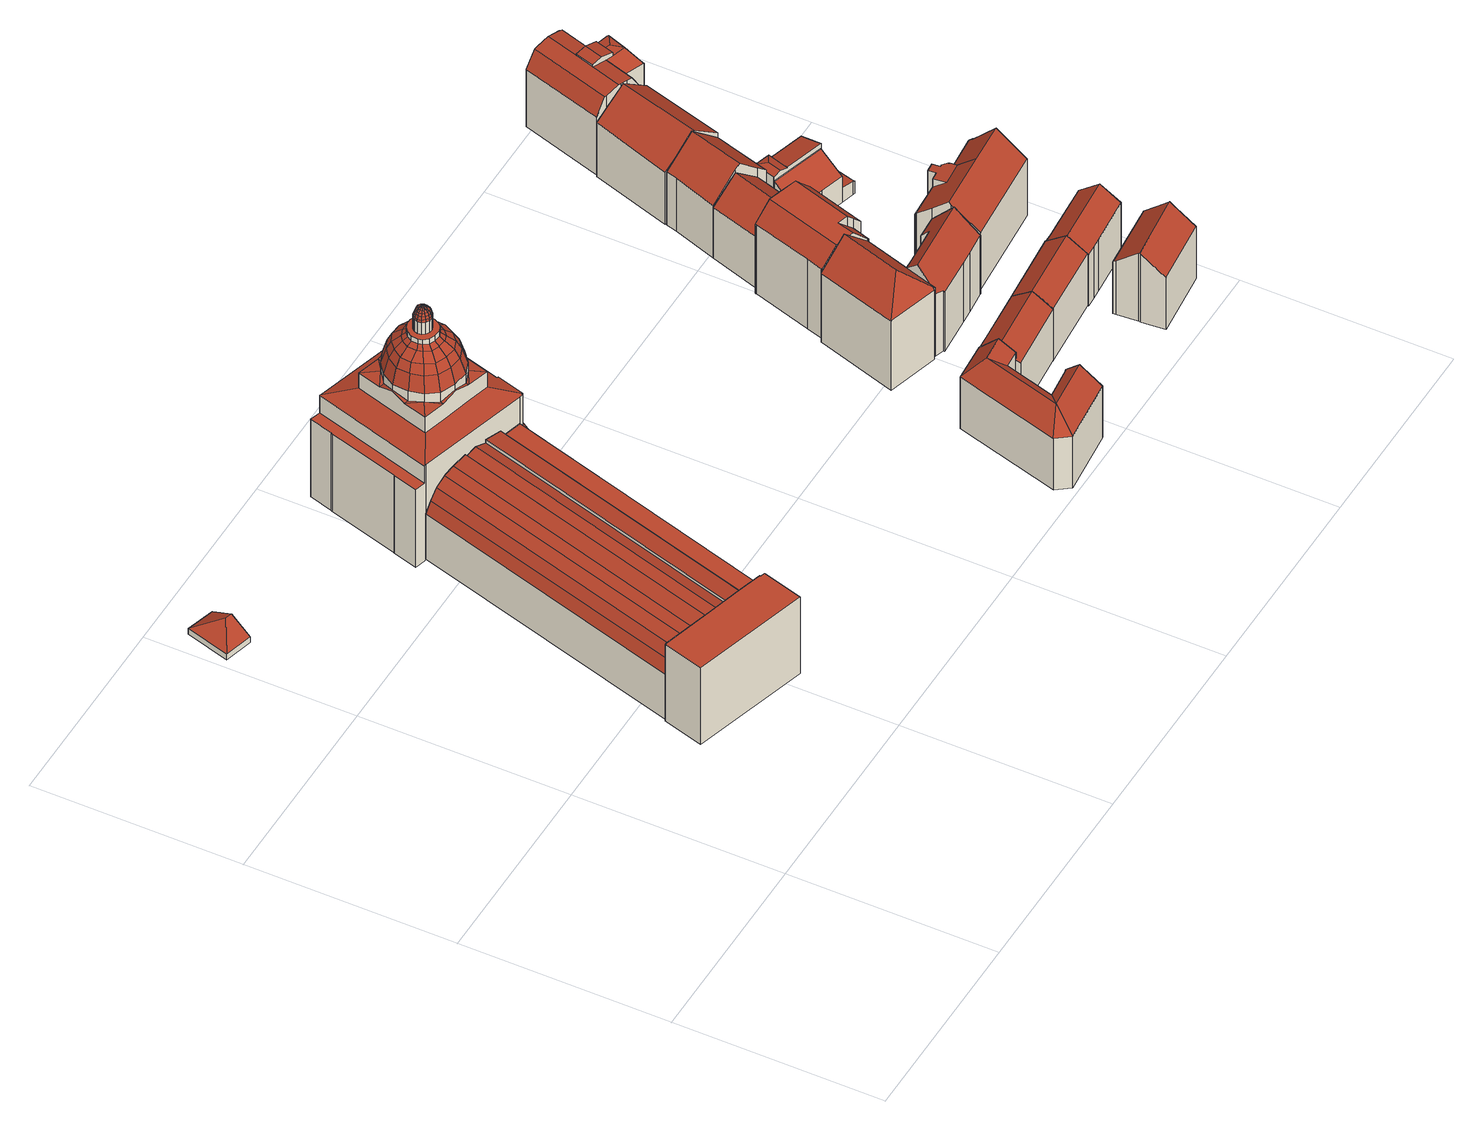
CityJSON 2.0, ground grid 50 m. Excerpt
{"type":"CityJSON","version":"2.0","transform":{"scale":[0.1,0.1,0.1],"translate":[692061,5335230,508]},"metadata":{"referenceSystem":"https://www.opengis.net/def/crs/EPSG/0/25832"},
"CityObjects":{
"building1":{"type":"Building","attributes":{"Gemeindeschluessel":"09162000","HoeheDach":"515.207","HoeheGrund":"510.670","Methode":"1000","NiedrigsteTraufeDesGebaeudes":"512.210","Geometrietyp2DReferenz":"3000","function":"31001_2000","roofType":"3200","measuredHeight":4.54},"geometry":[{"type":"MultiSurface","lod":"2","boundaries":[[[0,1,2,3]],[[4,5,6,7]],[[3,2,5,4]],[[8,0,3,4,7]],[[1,0,8,7,6,9]],[[10,5,2]],[[1,9,10,2]],[[10,9,6,5]]],"semantics":{"surfaces":[{"type":"WallSurface"},{"type":"GroundSurface"},{"type":"RoofSurface"}],"values":[0,0,0,1,0,2,2,2]}}]},
"building2":{"type":"Building","attributes":{"Gemeindeschluessel":"09162000","HoeheDach":"533.840","HoeheGrund":"511.915","Methode":"2000","NiedrigsteTraufeDesGebaeudes":"524.705","Geometrietyp2DReferenz":"3000","function":"31001_3000","roofType":"3100","measuredHeight":21.93,"storeysAboveGround":5},"geometry":[{"type":"MultiSurface","lod":"2","boundaries":[[[11,12,13,14,15,16,17,18,19,20,21,22,23,24,25]],[[26,27,28,29]],[[30,20,19,31]],[[32,33,29,28]],[[34,35,36,37]],[[31,38,39,40,41,42,43,44,45]],[[46,24,23,47]],[[41,15,14,42]],[[48,26,29,33,34,37,11,25]],[[27,49,50,51,52,31,45,36,35,32,28]],[[31,19,18,38]],[[40,16,15,41]],[[53,52,51,54]],[[33,32,35,34]],[[23,22,54,47]],[[54,22,21,53]],[[48,25,24,46,50,49]],[[30,53,21,20]],[[11,37,36,45,44,12]],[[27,26,48,49]],[[43,13,12,44]],[[42,14,13,43]],[[31,52,53,30]],[[39,17,16,40]],[[47,54,51,50,46]],[[18,17,39,38]]],"semantics":{"surfaces":[{"type":"WallSurface"},{"type":"RoofSurface"},{"type":"GroundSurface"}],"values":[0,0,1,0,0,0,1,1,2,1,1,1,0,0,0,1,0,0,0,0,1,1,0,1,0,0]}}]},
"building3":{"type":"Building","attributes":{"name":"Sitz d.Verwaltung-Bundesland Freistaat Bayern","Gemeindeschluessel":"09162000","HoeheDach":"563.980","HoeheGrund":"511.631","Methode":"2000","NiedrigsteTraufeDesGebaeudes":"533.750","Geometrietyp2DReferenz":"3000","function":"31001_3000","roofType":"2100","measuredHeight":52.35,"storeysAboveGround":5},"geometry":[{"type":"MultiSurface","lod":"2","boundaries":[[[55,56,57,58,59,60,61,62,63]],[[64,65,66,67]],[[68,69,70]],[[59,71,72,73,74,75,76,77,60]],[[78,65,64,79]],[[80,81,82,83]],[[84,85,86,87]],[[88,89,90,91]],[[92,93,79]],[[94,95,96,97]],[[98,99,100,101]],[[102,103,104,105]],[[106,107,108,109]],[[110,111,112,113]],[[114,115,116,89]],[[117,105,118,119]],[[120,121,122,123]],[[124,125,126,127]],[[128,129,130]],[[131,132,133,134]],[[135,136,137,138]],[[139,140,141,142]],[[143,144,145,146]],[[96,147,69]],[[148,149,150,151]],[[152,124,127,153]],[[154,155,156,157]],[[158,159,144,160]],[[161,162,163,164,165,166,167,168,57,56,55,63,169,170,171,172,173,174,175,176,177,178,179,180]],[[181,182,183,184,92,185,186,187,188,71]],[[189,190,191,192]],[[125,193,194,126]],[[149,195,196,150]],[[197,198,125,124]],[[143,199,129,200]],[[201,100,202,190]],[[171,203,204,172]],[[205,189,192,206]],[[207,208,88,209]],[[156,142,210,211]],[[79,212,185]],[[211,210,213,214]],[[215,216,217,218]],[[219,220,85,84]],[[221,222,223,152]],[[224,225,131,134]],[[226,94,97,227]],[[190,202,228,191]],[[229,230,111,110]],[[231,232,146]],[[233,234,135,235]],[[103,236,237,104]],[[142,141,238,210]],[[105,104,216,118]],[[239,240,241,242]],[[243,244,189,205]],[[245,246,247,248]],[[111,249,250,112]],[[179,251,252,180]],[[253,254,255,256]],[[65,133,257,66]],[[104,237,217,216]],[[170,258,203,171]],[[202,121,120,228]],[[140,259,260,141]],[[75,261,262,263,264,251,265,266,267,76]],[[162,268,269,163]],[[195,270,229,196]],[[209,88,91,271]],[[93,224,134,78]],[[193,158,160,194]],[[134,133,65,78]],[[69,272,115]],[[186,273,274,187]],[[275,80,83,106]],[[128,194,160,200]],[[231,276,232]],[[191,228,277,278]],[[279,280,69]],[[281,282,283,82]],[[178,265,251,179]],[[131,225,231]],[[137,145,144,159]],[[284,110,113,222]],[[285,235,286,287]],[[288,289,290,291]],[[206,292,259,140]],[[250,249,293,108,107,294,283,282,295,296,297,298,290,289,299,300],[301,302,303,215,218,304,305,306,98,101,307,308,309,154,157,310,311]],[[163,269,312,164]],[[248,247,158,193]],[[313,314,315,213]],[[116,316,317,318]],[[242,241,317,316]],[[123,122,319,320]],[[228,120,321,277]],[[69,207,86]],[[157,156,211,310]],[[322,300,299,323]],[[320,319,324,325]],[[115,272,316,116]],[[133,132,326,257]],[[92,79,185]],[[66,257,327,328]],[[278,277,95,94]],[[69,115,114]],[[192,191,278,329]],[[97,96,69]],[[63,62,330,169]],[[166,331,332,167]],[[321,120,123,333]],[[141,260,334,238]],[[200,129,128]],[[129,199,232,276,264,263,262,261,75,130]],[[180,252,335,161]],[[270,275,106,109]],[[302,119,118,303]],[[280,336,69]],[[337,338,153,339]],[[325,324,237,236]],[[309,243,155,154]],[[323,288,340,341]],[[205,206,140,139]],[[150,196,284,342]],[[220,69,85]],[[323,299,289,288]],[[331,343,312,269,268,335,252,251,264,344,345,346,184]],[[279,347,239,280]],[[185,212,273,186]],[[235,135,138,286]],[[89,116,318,90]],[[67,66,328,348]],[[198,248,193,125]],[[212,148,151,273]],[[151,150,342,349]],[[210,238,313,213]],[[338,221,152,153]],[[61,350,351,204,203,258,330,62]],[[200,160,144,143]],[[292,329,226,352]],[[208,114,89,88]],[[87,209,271,353]],[[225,276,231]],[[287,296,295,285]],[[257,326,234,327]],[[68,227,69]],[[350,77,76,267,176,175,174,173,351]],[[270,109,230,229]],[[304,354,355,305]],[[85,69,86]],[[165,343,331,166]],[[187,337,188]],[[246,356,357,247]],[[70,69,220]],[[69,114,208]],[[328,327,81,80]],[[358,298,297,359]],[[86,207,209,87]],[[360,102,105,117]],[[223,197,124,152]],[[352,68,70,361]],[[83,294,107,106]],[[342,284,222,221]],[[230,293,249,111]],[[305,355,362,306]],[[281,233,235,285]],[[336,272,69]],[[169,330,258,170]],[[254,128,255]],[[176,267,266,177]],[[168,363,58,57]],[[361,70,220,219]],[[240,320,325,241]],[[339,153,127,253]],[[286,138,357,356]],[[311,214,364,301]],[[292,352,361,259]],[[222,113,365,223]],[[254,126,194,128]],[[231,366,132,131]],[[69,208,207]],[[100,99,121,202]],[[310,211,214,311]],[[241,325,236,317]],[[324,354,217,237]],[[358,359,356,246]],[[90,318,103,102]],[[348,328,80,275]],[[318,317,236,103]],[[167,332,363,168]],[[353,271,314,313]],[[322,323,341,365]],[[187,274,337]],[[337,367,188]],[[327,234,233,81]],[[172,204,351,173]],[[326,132,366,136]],[[128,130,255]],[[247,357,159,158]],[[288,291,245,340]],[[161,335,268,162]],[[101,100,201,307]],[[79,64,148,212]],[[347,333,240,239]],[[337,339,367]],[[277,321,368,95]],[[188,367,256,255,130,75,74,73,72,71]],[[301,364,119,302]],[[273,151,349,274]],[[244,201,190,189]],[[155,139,142,156]],[[121,99,362,122]],[[329,278,94,226]],[[164,312,343,165]],[[291,290,298,358]],[[280,239,242,336]],[[259,361,219,260]],[[368,321,333,347]],[[196,229,110,284]],[[260,219,84,334]],[[334,84,87,353]],[[58,363,332,331,184,183,182,181,71,59]],[[271,91,360,314]],[[213,315,364,214]],[[122,362,355,319]],[[147,368,347,279]],[[274,349,338,337]],[[91,90,102,360]],[[341,340,198,197]],[[359,297,296,287]],[[365,341,197,223]],[[234,326,136,135]],[[352,226,227,68]],[[227,97,69]],[[112,250,300,322]],[[303,118,216,215]],[[82,283,294,83]],[[307,201,244,308]],[[149,67,348,195]],[[95,368,147,96]],[[148,64,67,149]],[[349,342,221,338]],[[109,108,293,230]],[[306,362,99,98]],[[218,217,354,304]],[[61,60,77,350]],[[146,232,199,143]],[[339,253,256,367]],[[319,355,354,324]],[[136,366,145,137]],[[146,145,366,231]],[[177,266,265,178]],[[206,192,329,292]],[[336,242,316,272]],[[253,127,126,254]],[[113,112,322,365]],[[308,244,243,309]],[[238,334,353,313]],[[315,117,119,364]],[[314,360,117,315]],[[243,205,139,155]],[[147,279,69]],[[340,245,248,198]],[[138,137,159,357]],[[195,348,275,270]],[[184,346,345,344,264,276,225,224,93,92]],[[287,286,356,359]],[[285,295,282,281]],[[93,78,79]],[[81,233,281,82]],[[291,358,246,245]],[[333,123,320,240]]],"semantics":{"surfaces":[{"type":"WallSurface"},{"type":"RoofSurface"},{"type":"GroundSurface"}],"values":[0,1,1,1,0,1,1,1,1,1,0,1,0,1,1,1,1,1,1,0,1,1,0,1,1,1,0,1,2,0,1,1,1,1,1,1,0,1,1,1,1,1,0,1,1,1,1,1,1,1,1,1,1,1,1,1,1,0,0,1,1,1,0,1,1,1,0,1,1,1,1,0,1,1,1,0,1,1,1,0,0,1,1,1,1,0,1,1,0,1,1,1,1,1,1,1,0,0,1,1,1,1,1,1,1,1,1,0,0,1,1,1,0,0,1,0,1,0,1,0,1,1,1,1,0,1,1,1,1,1,1,1,0,1,1,1,1,0,1,1,1,1,0,1,1,0,1,0,1,0,1,1,1,1,1,0,1,1,1,1,0,1,0,0,1,1,0,1,0,0,1,1,0,1,0,1,1,0,0,1,1,0,1,1,1,1,1,1,0,1,1,1,1,1,0,1,1,1,1,0,0,0,1,1,1,0,0,0,1,1,1,1,0,0,1,1,1,1,1,1,1,1,1,1,1,0,1,1,0,1,1,1,1,0,0,0,0,1,1,1,1,0,0,0,0,1,1,1,1,0,0,1,1,0,1,0,1,1,1,1,1,1,1,1,0,1,0,1,1,1,1]}}]},
"building4":{"type":"Building","attributes":{"Gemeindeschluessel":"09162000","HoeheDach":"518.440","HoeheGrund":"511.470","Methode":"2000","NiedrigsteTraufeDesGebaeudes":"518.440","Geometrietyp2DReferenz":"3000","function":"51009_1610","roofType":"1000","measuredHeight":6.97},"geometry":[{"type":"MultiSurface","lod":"2","boundaries":[[[369,370,371,372]],[[373,374,375,376]],[[377,378,379,380]],[[372,371,381,382]],[[381,371,370,383,384,385,386,379,378,387,388,389,390,391,375,374,392,393,394,395,396]],[[376,375,391,397]],[[398,390,389,399]],[[380,379,386,400]],[[401,392,374,373]],[[402,388,387,403]],[[404,385,384,405]],[[399,389,388,402]],[[406,395,394,407]],[[397,391,390,398]],[[408,396,395,406]],[[400,386,385,404]],[[408,406,407,409,401,373,376,397,398,399,402,403,377,380,400,404,405,410,369,372,382]],[[405,384,383,410]],[[407,394,393,409]],[[382,381,396,408]],[[403,387,378,377]],[[410,383,370,369]],[[409,393,392,401]]],"semantics":{"surfaces":[{"type":"WallSurface"},{"type":"RoofSurface"},{"type":"GroundSurface"}],"values":[0,0,0,0,1,0,0,0,0,0,0,0,0,0,0,0,2,0,0,0,0,0,0]}}]},
"building5":{"type":"Building","attributes":{"Gemeindeschluessel":"09162000","HoeheDach":"529.900","HoeheGrund":"510.683","Methode":"2000","NiedrigsteTraufeDesGebaeudes":"513.450","Geometrietyp2DReferenz":"3000","function":"31001_1000","roofType":"3100","measuredHeight":19.22,"storeysAboveGround":5},"geometry":[{"type":"MultiSurface","lod":"2","boundaries":[[[411,412,413,414]],[[415,416,417,418]],[[419,420,421,422]],[[423,424,425,426]],[[427,428,429,430,431]],[[432,433,419,422,423,426,434,435,411,414,415,418,436,428,427,437,438,439]],[[411,435,440,412]],[[427,431,441,437]],[[442,443,444,445]],[[418,417,446,436]],[[447,448,449,450]],[[415,414,413,448,447,416]],[[438,442,445,439]],[[435,434,451,440]],[[428,436,446,450,449,429]],[[433,452,420,419]],[[453,454,421,420,452,455]],[[443,453,455,444]],[[440,451,425,424,454,453]],[[447,450,446,417,416]],[[426,425,451,434]],[[432,439,445,444,455]],[[412,440,453,443]],[[432,455,452,433]],[[441,431,430,443,442]],[[430,429,449,448,413,412,443]],[[437,441,442,438]],[[423,422,421,454,424]]],"semantics":{"surfaces":[{"type":"WallSurface"},{"type":"GroundSurface"},{"type":"RoofSurface"}],"values":[0,0,0,0,0,1,0,0,2,0,0,0,0,0,0,0,2,2,2,2,0,0,2,0,2,2,0,0]}}]},
"building6":{"type":"Building","attributes":{"Gemeindeschluessel":"09162000","HoeheDach":"528.538","HoeheGrund":"510.730","Methode":"1000","NiedrigsteTraufeDesGebaeudes":"525.103","Geometrietyp2DReferenz":"3000","function":"31001_1000","roofType":"3100","measuredHeight":17.81,"storeysAboveGround":5},"geometry":[{"type":"MultiSurface","lod":"2","boundaries":[[[456,457,458,459,460,461,462]],[[463,464,434,426,465,423,422,419,466,467,468,469]],[[462,461,426,434]],[[422,470,471,419]],[[470,472,460,459,473,474,471]],[[458,469,468,467,473,459]],[[464,456,462,434]],[[465,426,461,460,472,423]],[[464,463,469,458,457,456]],[[423,472,470,422]],[[471,474,473,467,466,419]]],"semantics":{"surfaces":[{"type":"RoofSurface"},{"type":"GroundSurface"},{"type":"WallSurface"}],"values":[0,1,2,2,0,2,2,2,2,2,2]}}]},
"building7":{"type":"Building","attributes":{"Gemeindeschluessel":"09162000","HoeheDach":"534.770","HoeheGrund":"508.514","Methode":"2000","NiedrigsteTraufeDesGebaeudes":"525.290","Geometrietyp2DReferenz":"3000","function":"31001_1000","roofType":"3200","measuredHeight":26.26,"storeysAboveGround":7},"geometry":[{"type":"MultiSurface","lod":"2","boundaries":[[[475,476,477,478]],[[479,480,481,482]],[[482,481,476,475]],[[483,484,485,486]],[[487,488,489,490]],[[487,491,492,493,494,488]],[[495,496,497,498,499,500,501,502,503,504,505,491,487,490,506,507,508,509,510,511,512,513,479,482,475,478]],[[513,514,480,479]],[[496,495,515,484]],[[516,517,518]],[[486,485,519,520,521,522,523]],[[516,493,492,524,525,526,519,485,484,515,527,517]],[[498,497,483,486,523]],[[494,493,516]],[[507,528,529,508]],[[509,530,531,510]],[[517,527,532]],[[533,512,511,534]],[[498,523,522,499]],[[502,501,520,519]],[[500,521,520,501]],[[533,534,535,518,517,532,477,476,481,480,514]],[[496,484,483,497]],[[506,536,528,507]],[[503,526,525,504]],[[512,533,514,513]],[[502,519,526,503]],[[490,489,536,506]],[[511,510,531,535,534]],[[532,527,515,495,478,477]],[[504,525,524,505]],[[535,531,530,529,528,536,489,488,494,516,518]],[[505,524,492,491]],[[499,522,521,500]],[[508,529,530,509]]],"semantics":{"surfaces":[{"type":"WallSurface"},{"type":"RoofSurface"},{"type":"GroundSurface"}],"values":[0,0,0,1,0,0,2,0,0,0,1,1,0,0,0,0,0,0,0,0,0,1,0,0,0,0,0,0,0,0,0,1,0,0,0]}}]},
"building8":{"type":"Building","attributes":{"Gemeindeschluessel":"09162000","HoeheDach":"528.734","HoeheGrund":"510.460","Methode":"1000","NiedrigsteTraufeDesGebaeudes":"525.269","Geometrietyp2DReferenz":"3000","function":"31001_1000","roofType":"3100","measuredHeight":18.27,"storeysAboveGround":5},"geometry":[{"type":"MultiSurface","lod":"2","boundaries":[[[537,538,539,540]],[[541,542,543,544,539,538]],[[545,546,547,541,538,537]],[[548,549,550,551,552,544,543,542]],[[551,550,549,546,545,537,540,552]],[[552,540,539,544]],[[549,548,542,541,547,546]]],"semantics":{"surfaces":[{"type":"RoofSurface"},{"type":"WallSurface"},{"type":"GroundSurface"}],"values":[0,1,0,2,1,1,1]}}]},
"building9":{"type":"Building","attributes":{"Gemeindeschluessel":"09162000","HoeheDach":"533.180","HoeheGrund":"509.198","Methode":"2000","NiedrigsteTraufeDesGebaeudes":"528.676","Geometrietyp2DReferenz":"3000","function":"31001_2000","roofType":"1000","measuredHeight":23.98,"storeysAboveGround":8},"geometry":[{"type":"MultiSurface","lod":"2","boundaries":[[[553,554,555,556,557,558,559,560]],[[558,561,559]],[[562,563,564,565,566]],[[567,568,564,563]],[[564,568,560,559,561,569,570,571,572,565]],[[573,556,555,574]],[[575,576,577,578,579,580,569,561]],[[573,574,581,582,567,563,562,583,584,585,586,587,588,589,590,591,592,593,594]],[[557,575,561,558]],[[562,566,595,583]],[[567,582,553,560,568]],[[586,596,597,587]],[[592,578,577,593]],[[591,579,578,592]],[[565,572,597,596,598,599,595,566]],[[584,599,598,585]],[[588,571,570,589]],[[588,587,597,572,571]],[[590,580,579,591]],[[581,554,553,582]],[[574,555,554,581]],[[590,589,570,569,580]],[[585,598,596,586]],[[583,595,599,584]],[[593,577,576,594]],[[573,594,576,575,557,556]]],"semantics":{"surfaces":[{"type":"RoofSurface"},{"type":"WallSurface"},{"type":"GroundSurface"}],"values":[0,1,1,1,0,1,0,2,1,1,1,1,1,1,0,1,1,1,1,1,1,1,1,1,1,1]}}]},
"building10":{"type":"Building","attributes":{"Gemeindeschluessel":"09162000","HoeheDach":"530.983","HoeheGrund":"510.942","Methode":"1000","NiedrigsteTraufeDesGebaeudes":"525.305","Geometrietyp2DReferenz":"3000","function":"31001_2000","roofType":"3100","measuredHeight":20.04,"storeysAboveGround":5},"geometry":[{"type":"MultiSurface","lod":"2","boundaries":[[[600,601,602,603]],[[601,600,604,605,606]],[[606,605,607,608]],[[603,602,608,607,609]],[[603,609,604,600]],[[601,606,608,602]],[[607,605,604,609]]],"semantics":{"surfaces":[{"type":"WallSurface"},{"type":"RoofSurface"},{"type":"GroundSurface"}],"values":[0,0,1,0,2,1,0]}}]},
"building11":{"type":"Building","attributes":{"Gemeindeschluessel":"09162000","HoeheDach":"511.020","HoeheGrund":"509.511","Methode":"2000","NiedrigsteTraufeDesGebaeudes":"511.020","Geometrietyp2DReferenz":"3000","function":"31001_2000","roofType":"1000","measuredHeight":1.51,"storeysAboveGround":1},"geometry":[{"type":"MultiSurface","lod":"2","boundaries":[[[610,611,612,613]],[[614,615,616,617]],[[617,616,618,619]],[[619,618,620,621]],[[621,620,611,610]],[[613,612,622,623]],[[623,622,615,614]],[[612,611,620,618,616,615,622]],[[623,614,617,619,621,610,613]]],"semantics":{"surfaces":[{"type":"WallSurface"},{"type":"RoofSurface"},{"type":"GroundSurface"}],"values":[0,0,0,0,0,0,0,1,2]}}]},
"building12":{"type":"Building","attributes":{"Gemeindeschluessel":"09162000","HoeheDach":"530.058","HoeheGrund":"510.410","Methode":"1000","NiedrigsteTraufeDesGebaeudes":"525.068","Geometrietyp2DReferenz":"3000","function":"31001_9998","roofType":"3100","measuredHeight":19.65,"storeysAboveGround":4},"geometry":[{"type":"MultiSurface","lod":"2","boundaries":[[[624,625,626,627,628,629]],[[630,631,627,626]],[[632,633,634,635]],[[625,624,636,637,638,639,640,641,642,643,632,635,644,645,630,626]],[[631,630,645,644,646,647]],[[648,649,633,632,643,642]],[[650,651,652,653,647,646,634,633,649,648]],[[654,655,629,628,627,631,647,653]],[[635,634,646,644]],[[639,652,651,640]],[[638,637,654,653,652,639]],[[641,640,651,650,648,642]],[[636,624,629,655,654,637]]],"semantics":{"surfaces":[{"type":"WallSurface"},{"type":"GroundSurface"},{"type":"RoofSurface"}],"values":[0,0,0,1,0,0,2,2,0,0,0,0,0]}}]},
"building13":{"type":"Building","attributes":{"Gemeindeschluessel":"09162000","HoeheDach":"532.840","HoeheGrund":"510.913","Methode":"2000","NiedrigsteTraufeDesGebaeudes":"525.750","Geometrietyp2DReferenz":"3000","function":"31001_1000","roofType":"3100","measuredHeight":21.93,"storeysAboveGround":4},"geometry":[{"type":"MultiSurface","lod":"2","boundaries":[[[656,657,658,600]],[[659,604,660,661]],[[662,663,664,665,666]],[[660,604,667,663,662,668,669,656,600]],[[667,670,664,663]],[[662,666,671,668]],[[668,671,672,669]],[[670,659,661,673,665,664]],[[658,657,672,671,666,665,673]],[[670,667,604,659]],[[660,600,658,673,661]],[[669,672,657,656]]],"semantics":{"surfaces":[{"type":"WallSurface"},{"type":"GroundSurface"},{"type":"RoofSurface"}],"values":[0,0,0,1,0,0,0,2,2,0,0,0]}}]},
"building14":{"type":"Building","attributes":{"Gemeindeschluessel":"09162000","HoeheDach":"528.675","HoeheGrund":"510.390","Methode":"1000","NiedrigsteTraufeDesGebaeudes":"524.962","Geometrietyp2DReferenz":"3000","function":"31001_9998","roofType":"3100","measuredHeight":18.29,"storeysAboveGround":5},"geometry":[{"type":"MultiSurface","lod":"2","boundaries":[[[674,675,676,677]],[[677,676,678,679]],[[680,681,678,676,675,682]],[[683,684,685,679,678,681]],[[686,687,688,689,683,681,680]],[[690,688,687,691]],[[684,683,689,692]],[[691,687,686,693]],[[692,690,691,693,694,695,674,677,679,685,684]],[[694,693,686,680,682,695]],[[692,689,688,690]],[[695,682,675,674]]],"semantics":{"surfaces":[{"type":"WallSurface"},{"type":"RoofSurface"},{"type":"GroundSurface"}],"values":[0,0,1,0,1,0,0,0,2,0,0,0]}}]},
"building15":{"type":"Building","attributes":{"Gemeindeschluessel":"09162000","HoeheDach":"532.180","HoeheGrund":"509.851","Methode":"2000","NiedrigsteTraufeDesGebaeudes":"526.034","Geometrietyp2DReferenz":"3000","function":"31001_1000","roofType":"2100","measuredHeight":22.33,"storeysAboveGround":5},"geometry":[{"type":"MultiSurface","lod":"2","boundaries":[[[696,697,698,699,700,701]],[[702,703,704]],[[705,706,707,708]],[[709,710,711,712]],[[713,714,715,716,717]],[[717,710,709,718,713]],[[717,716,719,720,721,722,711,710]],[[723,724,725,726]],[[727,719,716,715,707,706,701,700]],[[696,701,706,705]],[[728,729,730,704,703,731]],[[724,723,728,731]],[[732,733,734,735]],[[736,722,721,737]],[[738,739,698,697]],[[724,731,703,702,740,699,698,739,741,742,725]],[[720,719,740,702,704,730,734,733]],[[743,742,741,744]],[[732,735,729,728,723,726,743,744,738,697,696,705,708,714,713,718,709,712,736,737]],[[708,707,715,714]],[[712,711,722,736]],[[735,734,730,729]],[[744,741,739,738]],[[727,740,719]],[[742,743,726,725]],[[700,699,740,727]],[[732,737,721,720,733]]],"semantics":{"surfaces":[{"type":"WallSurface"},{"type":"RoofSurface"},{"type":"GroundSurface"}],"values":[0,0,0,0,0,0,1,0,1,0,0,0,0,0,0,1,1,0,2,0,0,0,0,0,0,0,0]}}]},
"building16":{"type":"Building","attributes":{"Gemeindeschluessel":"09162000","HoeheDach":"532.568","HoeheGrund":"511.224","Methode":"2000","NiedrigsteTraufeDesGebaeudes":"526.242","Geometrietyp2DReferenz":"3000","function":"31001_1000","roofType":"3100","measuredHeight":21.34,"storeysAboveGround":4},"geometry":[{"type":"MultiSurface","lod":"2","boundaries":[[[745,746,747,748,749]],[[750,751,752,753,754]],[[754,753,746,745]],[[749,750,754,745]],[[753,752,747,746]],[[751,748,747,752]],[[750,749,748,751]]],"semantics":{"surfaces":[{"type":"WallSurface"},{"type":"GroundSurface"},{"type":"RoofSurface"}],"values":[0,0,0,1,2,2,0]}}]},
"building17":{"type":"Building","attributes":{"Gemeindeschluessel":"09162000","HoeheDach":"520.850","HoeheGrund":"509.332","Methode":"2000","NiedrigsteTraufeDesGebaeudes":"512.890","Geometrietyp2DReferenz":"3000","function":"31001_1000","roofType":"2100","measuredHeight":11.52,"storeysAboveGround":3},"geometry":[{"type":"MultiSurface","lod":"2","boundaries":[[[755,756,757,758]],[[759,760,761,762,763,764,765,766,767,755,758]],[[765,768,769,766]],[[763,770,771,764]],[[772,773,774,775]],[[758,757,776,759]],[[762,777,770,763]],[[760,778,779,761]],[[761,779,777,762]],[[769,768,771,770,777,779,778,772,775]],[[767,775,774,756,755]],[[759,776,773,772,778,760]],[[756,774,773,776,757]],[[764,771,768,765]],[[766,769,775,767]]],"semantics":{"surfaces":[{"type":"WallSurface"},{"type":"GroundSurface"},{"type":"RoofSurface"}],"values":[0,1,0,0,0,0,0,0,0,2,0,0,2,0,0]}}]},
"building18":{"type":"Building","attributes":{"Gemeindeschluessel":"09162000","HoeheDach":"522.540","HoeheGrund":"510.471","Methode":"2000","NiedrigsteTraufeDesGebaeudes":"520.840","Geometrietyp2DReferenz":"3000","function":"31001_1000","roofType":"2100","measuredHeight":12.07,"storeysAboveGround":3},"geometry":[{"type":"MultiSurface","lod":"2","boundaries":[[[780,781,782,783,784,785,786]],[[784,787,788,789,790,785]],[[784,783,787]],[[785,790,791,792,793,786]],[[794,795,796,797]],[[794,798,792,791,789,788,799,795]],[[797,796,782,781]],[[780,800,798,794,797,781]],[[782,796,795,799,787,783]],[[790,789,791]],[[780,786,793,800]],[[800,793,792,798]],[[799,788,787]]],"semantics":{"surfaces":[{"type":"WallSurface"},{"type":"RoofSurface"},{"type":"GroundSurface"}],"values":[0,1,0,1,0,0,0,2,1,1,0,0,0]}}]},
"building19":{"type":"Building","attributes":{"Gemeindeschluessel":"09162000","HoeheDach":"513.105","HoeheGrund":"509.391","Methode":"2000","NiedrigsteTraufeDesGebaeudes":"512.810","Geometrietyp2DReferenz":"3000","function":"31001_2000","roofType":"1000","measuredHeight":3.71,"storeysAboveGround":1},"geometry":[{"type":"MultiSurface","lod":"2","boundaries":[[[801,802,803,804]],[[805,806,807,808]],[[805,808,809,803,802]],[[807,806,801,804,810]],[[805,802,801,806]],[[810,804,803,809]],[[808,807,810,809]]],"semantics":{"surfaces":[{"type":"WallSurface"},{"type":"GroundSurface"},{"type":"RoofSurface"}],"values":[0,0,1,2,0,0,0]}}]},
"building20":{"type":"Building","attributes":{"Gemeindeschluessel":"09162000","HoeheDach":"533.990","HoeheGrund":"511.607","Methode":"2000","NiedrigsteTraufeDesGebaeudes":"527.830","Geometrietyp2DReferenz":"3000","function":"31001_1000","roofType":"2100","measuredHeight":22.38,"storeysAboveGround":4},"geometry":[{"type":"MultiSurface","lod":"2","boundaries":[[[811,812,813,814,815,816,817,818,819,820,821,822,823,824,825,826,827]],[[815,814,828,829,830]],[[831,832,833,834,835]],[[836,837,838,839]],[[811,840,841,812]],[[830,829,842,843,844,845,832,831]],[[839,838,846,847]],[[813,812,841,848,849]],[[823,850,851,824]],[[842,829,828,849,848,852]],[[816,815,830,831,835]],[[841,840,853,852,848]],[[854,855,856,857,858,859]],[[842,847,846,843]],[[821,860,861,822]],[[821,820,862,863,860]],[[826,856,855,827]],[[822,861,850,823]],[[859,864,865,866]],[[817,834,833,818]],[[836,839,847,842,852,866]],[[867,863,862,844,843]],[[864,858,868,865]],[[826,825,869,857,856]],[[819,818,833,832,845]],[[825,824,851,870,869]],[[816,835,834,817]],[[811,827,855,854,853,840]],[[838,837,868,867,843,846]],[[859,858,864]],[[868,858,857,869,870,867]],[[870,851,850,861,860,863,867]],[[820,819,845,844,862]],[[853,854,859,866,852]],[[837,836,866,865,868]],[[813,849,828,814]]],"semantics":{"surfaces":[{"type":"GroundSurface"},{"type":"WallSurface"},{"type":"RoofSurface"}],"values":[0,1,2,2,1,2,2,1,1,2,1,2,2,1,1,1,1,1,2,1,1,2,2,1,1,1,1,1,1,2,2,2,1,2,1,1]}}]}
},
"vertices":[
[72,1287,27],[72,1287,42],[3,1306,42],[3,1306,27],[34,1412,27],[34,1412,42],[102,1392,42],[102,1392,27],[87,1339,27],[87,1339,72],[71,1344,72],
[450,1078,39],[450,1078,167],[463,1074,196],[480,1069,222],[503,1063,239],[528,1056,248],[563,1046,256],[563,1046,248],[592,1037,258],[621,1029,248],[621,1029,257],[664,1017,251],[664,1017,232],[719,1001,232],[719,1001,39],[539,334,39],[539,334,258],[511,236,258],[511,236,39],[431,367,248],[402,375,258],[228,318,258],[228,318,39],[256,416,39],[256,416,258],[259,415,258],[259,415,39],[373,384,248],[373,384,256],[337,394,248],[312,401,239],[289,408,222],[273,412,196],[259,416,168],[259,416,258],[528,339,232],[474,355,232],[528,337,39],[528,337,258],[528,339,258],[474,355,258],[431,367,258],[431,367,257],[474,355,251],
[446,1079,36],[447,1079,36],[450,1078,36],[450,1078,308],[447,1079,308],[446,1079,307],[446,1079,258],[420,1086,258],[420,1086,36],[678,1100,397],[703,1122,397],[694,1130,437],[672,1111,437],[635,1178,559],[634,1183,560],[632,1178,559],[518,1116,325],[534,1173,325],[544,1208,325],[554,1241,325],[571,1299,325],[532,1368,308],[530,1368,307],[703,1122,369],[678,1100,374],[668,1151,476],[678,1169,476],[667,1172,484],[660,1159,484],[624,1179,556],[629,1181,559],[629,1183,559],[624,1184,556],[626,1189,556],[628,1192,556],[626,1195,551],[622,1192,551],[698,1066,369],[713,1119,369],[642,1176,556],[643,1177,556],[639,1180,559],[638,1179,559],[654,1180,498],[654,1180,531],[651,1171,531],[651,1171,498],[624,1198,545],[632,1200,545],[632,1202,538],[622,1200,538],[652,1152,484],[652,1152,498],[640,1147,498],[640,1147,484],[601,1145,476],[609,1155,484],[601,1166,484],[591,1159,476],[631,1187,559],[634,1188,559],[633,1193,556],[618,1195,538],[622,1200,531],[617,1195,531],[651,1180,545],[653,1180,538],[653,1188,538],[651,1187,545],[558,1204,437],[575,1231,437],[567,1238,397],[547,1207,397],[592,1259,374],[626,1283,369],[571,1299,369],[723,1196,369],[723,1196,397],[721,1157,397],[721,1157,381],[692,1215,459],[703,1221,437],[683,1244,437],[675,1235,459],[627,1164,538],[628,1166,545],[622,1170,545],[620,1169,538],[660,1270,381],[660,1270,397],[691,1253,397],[691,1253,369],[639,1182,559],[648,1089,397],[645,1101,437],[612,1105,437],[609,1094,397],[556,1172,437],[545,1170,397],[627,1163,498],[627,1163,531],[620,1168,531],[620,1168,498],[624,1261,437],[656,1259,437],[623,1272,397],[793,1214,36],[789,1215,36],[747,1070,36],[752,1069,36],[732,1001,36],[729,1002,36],[728,999,36],[719,1001,36],[437,1144,36],[438,1147,36],[487,1316,36],[488,1319,36],[505,1376,36],[530,1368,36],[532,1368,36],[534,1367,36],[802,1289,36],[810,1286,36],[809,1283,36],[813,1282,36],[571,1101,325],[608,1091,325],[645,1081,325],[698,1066,325],[645,1081,369],[608,1091,381],[571,1101,369],[518,1116,369],[644,1165,538],[648,1169,538],[647,1170,545],[643,1167,545],[597,1249,437],[592,1259,397],[643,1113,459],[615,1117,459],[569,1201,459],[584,1223,459],[661,1273,381],[623,1272,369],[649,1168,531],[651,1172,538],[487,1316,258],[488,1319,258],[636,1163,538],[636,1165,545],[629,1185,559],[630,1186,559],[625,1187,556],[615,1175,538],[614,1175,531],[648,1089,369],[613,1185,538],[613,1185,531],[631,1203,498],[631,1203,531],[640,1202,531],[640,1202,498],[627,1176,556],[631,1179,559],[563,1143,437],[574,1149,459],[567,1174,459],[724,1156,381],[734,1193,369],[639,1174,556],[637,1178,559],[649,1173,545],[620,1137,476],[623,1149,484],[713,1227,374],[694,1263,369],[679,1189,476],[700,1193,459],[674,1205,476],[640,1200,545],[640,1202,538],[617,1176,545],[642,1189,556],[646,1191,551],[643,1195,551],[640,1191,556],[636,1162,531],[645,1165,531],[612,1222,476],[628,1228,476],[625,1249,459],[602,1240,459],[609,1155,498],[601,1166,498],[809,1283,309],[813,1282,308],[547,1207,381],[567,1238,369],[554,1241,369],[544,1208,381],[710,1160,437],[438,1147,258],[629,1169,551],[624,1173,551],[626,1283,325],[661,1273,325],[694,1263,325],[750,1247,325],[810,1286,308],[802,1289,308],[534,1367,308],[789,1215,309],[747,1070,309],[640,1135,476],[621,1189,551],[636,1188,559],[609,1094,381],[573,1109,369],[656,1140,476],[750,1247,369],[646,1175,551],[645,1173,551],[639,1184,559],[639,1186,559],[668,1187,484],[668,1187,498],[667,1172,498],[588,1128,459],[664,1200,484],[662,1219,476],[655,1210,484],[607,1204,484],[607,1204,498],[617,1213,498],[617,1213,484],[635,1168,551],[623,1149,498],[660,1159,498],[664,1200,498],[655,1210,498],[643,1217,498],[629,1217,498],[600,1192,498],[599,1176,498],[615,1192,498],[617,1195,498],[622,1200,498],[646,1199,498],[650,1195,498],[653,1188,498],[649,1168,498],[645,1165,498],[636,1162,498],[614,1175,498],[613,1185,498],[752,1069,307],[616,1184,545],[618,1190,545],[616,1191,538],[637,1193,556],[639,1197,551],[632,1197,551],[650,1194,538],[648,1193,545],[648,1181,551],[599,1176,484],[600,1192,484],[646,1199,538],[645,1197,545],[711,1194,437],[698,1164,459],[684,1138,459],[642,1170,551],[437,1144,258],[729,1002,309],[728,999,307],[648,1187,551],[620,1177,551],[793,1214,308],[637,1187,559],[553,1137,374],[553,1137,397],[545,1170,369],[599,1211,476],[589,1195,476],[581,1119,437],[732,1001,307],[734,1193,325],[724,1156,325],[713,1119,325],[644,1185,556],[666,1122,459],[573,1109,397],[530,1368,258],[505,1376,258],[635,1173,556],[619,1184,551],[646,1199,531],[650,1195,531],[647,1227,476],[652,1248,459],[629,1217,484],[643,1217,484],[620,1194,545],[631,1173,556],[653,1188,531],[719,1001,307],[615,1192,531],[588,1173,476],[713,1227,397],[534,1173,369],[644,1182,556],
[835,1048,35],[835,1048,104],[822,1029,104],[822,1029,35],[794,1168,35],[794,1168,104],[803,1187,104],[803,1187,35],[873,1146,35],[873,1146,104],[868,1125,104],[868,1125,35],[775,1042,104],[775,1042,35],[846,1066,104],[855,1085,104],[863,1105,104],[865,1115,104],[875,1167,104],[875,1189,104],[874,1211,104],[827,1224,104],[814,1206,104],[786,1149,104],[781,1128,104],[776,1108,104],[774,1086,104],[774,1065,104],[814,1206,35],[827,1224,35],[874,1211,35],[865,1115,35],[786,1149,35],[875,1189,35],[875,1167,35],[863,1105,35],[855,1085,35],[774,1086,35],[776,1108,35],[774,1065,35],[781,1128,35],[846,1066,35],
[1342,90,27],[1342,90,196],[1420,99,195],[1420,99,27],[1416,135,27],[1416,135,54],[1421,135,54],[1421,135,27],[1415,299,27],[1415,299,175],[1418,260,213],[1418,260,27],[1418,253,27],[1418,253,218],[1420,214,195],[1420,214,27],[1429,64,27],[1427,80,27],[1427,80,211],[1428,70,219],[1429,64,213],[1320,292,27],[1409,298,27],[1415,214,27],[1377,211,27],[1422,131,27],[1434,20,27],[1273,4,27],[1249,36,27],[1377,211,195],[1434,20,175],[1273,4,175],[1301,58,219],[1249,37,175],[1249,36,175],[1422,131,54],[1420,100,54],[1420,100,194],[1425,101,194],[1425,101,54],[1415,214,195],[1409,298,175],[1355,249,219],[1418,254,219],[1320,292,175],
[1416,202,172],[1420,202,172],[1590,218,172],[1587,265,205],[1418,250,205],[1420,214,180],[1415,214,180],[1420,202,27],[1416,202,27],[1418,250,27],[1453,302,27],[1585,312,27],[1587,265,27],[1590,218,27],[1418,260,199],[1415,299,171],[1418,253,204],[1585,312,172],[1453,302,171],
[1528,439,5],[1528,439,173],[1528,442,176],[1528,442,5],[1655,448,5],[1655,448,173],[1625,446,173],[1625,446,5],[1497,446,202],[1499,451,209],[1454,513,268],[1375,482,203],[1552,531,5],[1552,531,200],[1617,536,200],[1617,536,5],[1530,530,5],[1530,530,202],[1531,530,202],[1531,530,200],[1505,449,5],[1499,451,5],[1497,446,5],[1374,482,5],[1433,676,5],[1436,675,5],[1436,676,5],[1498,657,5],[1512,653,5],[1563,638,5],[1563,637,5],[1649,539,5],[1648,558,5],[1700,561,5],[1703,562,5],[1707,518,5],[1709,498,5],[1713,453,5],[1710,453,5],[1710,453,173],[1505,449,202],[1530,528,202],[1511,466,202],[1521,498,232],[1498,657,268],[1436,676,205],[1436,675,205],[1433,676,202],[1374,482,202],[1563,637,202],[1563,638,202],[1512,653,254],[1506,449,202],[1648,558,180],[1700,561,180],[1703,562,180],[1707,518,226],[1506,449,184],[1713,453,173],[1709,498,219],[1708,512,232],[1649,539,200],
[1587,265,207],[1765,279,207],[1761,327,173],[1585,312,173],[1769,232,173],[1769,232,25],[1765,279,25],[1761,327,25],[1588,250,197],[1590,218,173],[1591,218,173],[1591,218,25],[1590,218,25],[1588,250,25],[1587,265,25],[1585,312,25],
[1563,638,209],[1563,637,209],[1565,636,207],[1576,673,207],[1578,679,207],[1561,684,225],[1536,691,252],[1524,650,252],[1561,684,252],[1436,676,12],[1498,657,12],[1498,657,252],[1477,664,252],[1436,676,210],[1512,653,12],[1512,653,252],[1605,828,252],[1568,839,252],[1554,843,252],[1533,850,252],[1576,673,12],[1565,636,12],[1578,679,234],[1578,680,234],[1601,673,209],[1644,815,209],[1615,823,240],[1616,825,240],[1563,637,12],[1563,638,12],[1437,679,12],[1449,718,12],[1491,859,12],[1490,859,12],[1491,862,12],[1554,843,12],[1568,839,12],[1616,825,12],[1615,823,12],[1644,815,12],[1601,673,12],[1578,680,12],[1437,679,210],[1490,859,209],[1491,862,209],[1491,859,210],[1449,718,210],
[1650,941,29],[1650,941,174],[1616,825,173],[1616,825,29],[1527,979,29],[1527,979,174],[1589,960,230],[1491,862,174],[1553,844,230],[1491,862,29],
[1648,558,15],[1648,558,30],[1641,610,30],[1641,610,15],[1697,598,15],[1697,598,30],[1700,596,30],[1700,596,15],[1703,562,30],[1703,562,15],[1700,561,30],[1700,561,15],[1641,614,30],[1641,614,15],
[1782,56,24],[1783,56,24],[1946,73,24],[1946,73,172],[1783,56,172],[1782,56,172],[1942,119,24],[1942,119,210],[1936,190,24],[1936,190,173],[1938,161,197],[1938,161,24],[1779,92,24],[1778,114,24],[1778,115,24],[1778,119,24],[1774,169,24],[1774,175,24],[1773,176,24],[1833,181,24],[1941,134,24],[1941,132,24],[1941,134,219],[1941,132,221],[1773,176,171],[1833,181,172],[1774,175,172],[1774,169,176],[1778,119,217],[1778,115,221],[1778,114,219],[1779,92,201],
[1650,940,29],[1650,940,200],[1650,941,200],[1527,979,178],[1589,960,29],[1589,960,237],[1711,1066,29],[1569,1110,29],[1569,1110,181],[1639,1088,248],[1711,1066,179],[1562,1084,29],[1702,1036,29],[1672,932,29],[1562,1084,181],[1702,1036,179],[1672,932,179],[1601,956,248],
[1787,328,24],[1787,328,170],[1812,330,170],[1812,330,24],[1929,339,170],[1929,339,24],[1765,278,207],[1933,291,207],[1761,327,170],[1937,244,171],[1937,244,24],[1933,291,24],[1769,232,171],[1769,230,170],[1794,232,170],[1820,234,170],[1794,232,24],[1769,230,24],[1820,234,24],[1769,232,24],[1765,278,24],[1761,327,24],
[1942,603,18],[1843,595,18],[1843,595,205],[1844,595,205],[1844,595,181],[1942,603,182],[1790,573,206],[1787,604,204],[1787,604,181],[1945,603,18],[1945,603,181],[1946,595,189],[1946,595,18],[1953,472,18],[1953,472,180],[1713,453,180],[1713,453,18],[1948,537,18],[1943,595,18],[1943,595,189],[1947,541,242],[1948,537,238],[1950,502,18],[1849,534,242],[1707,523,242],[1707,518,237],[1709,498,220],[1805,625,18],[1805,625,203],[1826,627,203],[1826,627,18],[1845,578,199],[1806,606,18],[1697,598,18],[1697,598,181],[1806,606,204],[1703,562,18],[1703,562,210],[1700,596,182],[1700,596,18],[1709,498,18],[1707,518,18],[1843,598,18],[1843,598,205],[1845,578,206],[1832,608,204],[1827,607,204],[1827,607,18],[1832,608,18],
[1711,1066,32],[1711,1066,192],[1645,1086,246],[1566,1111,182],[1566,1111,32],[1626,1304,32],[1626,1304,186],[1700,1281,246],[1767,1261,192],[1767,1261,32],
[1755,846,13],[1755,846,87],[1680,868,87],[1680,868,13],[1697,926,13],[1829,887,13],[1841,883,13],[1861,877,13],[1862,877,13],[1849,825,13],[1848,819,13],[1844,820,13],[1813,829,13],[1848,819,49],[1844,820,50],[1862,877,49],[1849,825,49],[1828,887,54],[1828,887,128],[1813,829,87],[1813,829,54],[1697,926,129],[1861,877,49],[1829,887,54],[1841,883,53],
[1697,926,25],[1829,887,25],[1829,887,142],[1735,915,142],[1735,915,139],[1716,921,145],[1697,926,139],[1738,926,139],[1751,968,139],[1750,968,139],[1726,955,145],[1713,979,139],[1713,980,139],[1698,928,139],[1842,941,25],[1842,941,128],[1835,915,135],[1835,915,25],[1713,980,25],[1751,968,128],[1698,928,25],
[1868,906,48],[1868,906,14],[1835,915,14],[1835,915,48],[1861,877,14],[1861,877,51],[1841,883,51],[1841,883,14],[1829,887,14],[1829,887,51],
[1762,1312,36],[1746,1268,36],[1713,1278,36],[1693,1283,36],[1654,1295,36],[1626,1304,36],[1685,1500,36],[1702,1495,36],[1717,1490,36],[1778,1472,36],[1797,1466,36],[1812,1461,36],[1812,1458,36],[1810,1455,36],[1797,1413,36],[1851,1398,36],[1816,1294,36],[1693,1283,249],[1688,1285,250],[1654,1295,243],[1650,1297,242],[1709,1492,242],[1702,1495,229],[1685,1500,200],[1626,1304,200],[1766,1340,251],[1780,1386,251],[1749,1395,260],[1736,1350,260],[1762,1312,204],[1746,1268,207],[1710,1357,250],[1724,1403,250],[1747,1481,250],[1717,1490,244],[1724,1403,255],[1710,1357,255],[1726,1274,242],[1713,1278,245],[1812,1458,198],[1810,1455,199],[1748,1346,242],[1762,1312,203],[1815,1294,199],[1816,1294,199],[1851,1398,199],[1851,1398,200],[1815,1376,242],[1799,1330,242],[1797,1466,223],[1812,1461,198],[1778,1472,244],[1785,1469,242],[1787,1359,246],[1773,1363,246],[1766,1340,242],[1762,1392,242],[1780,1386,242],[1797,1413,200],[1797,1414,200]
]}
